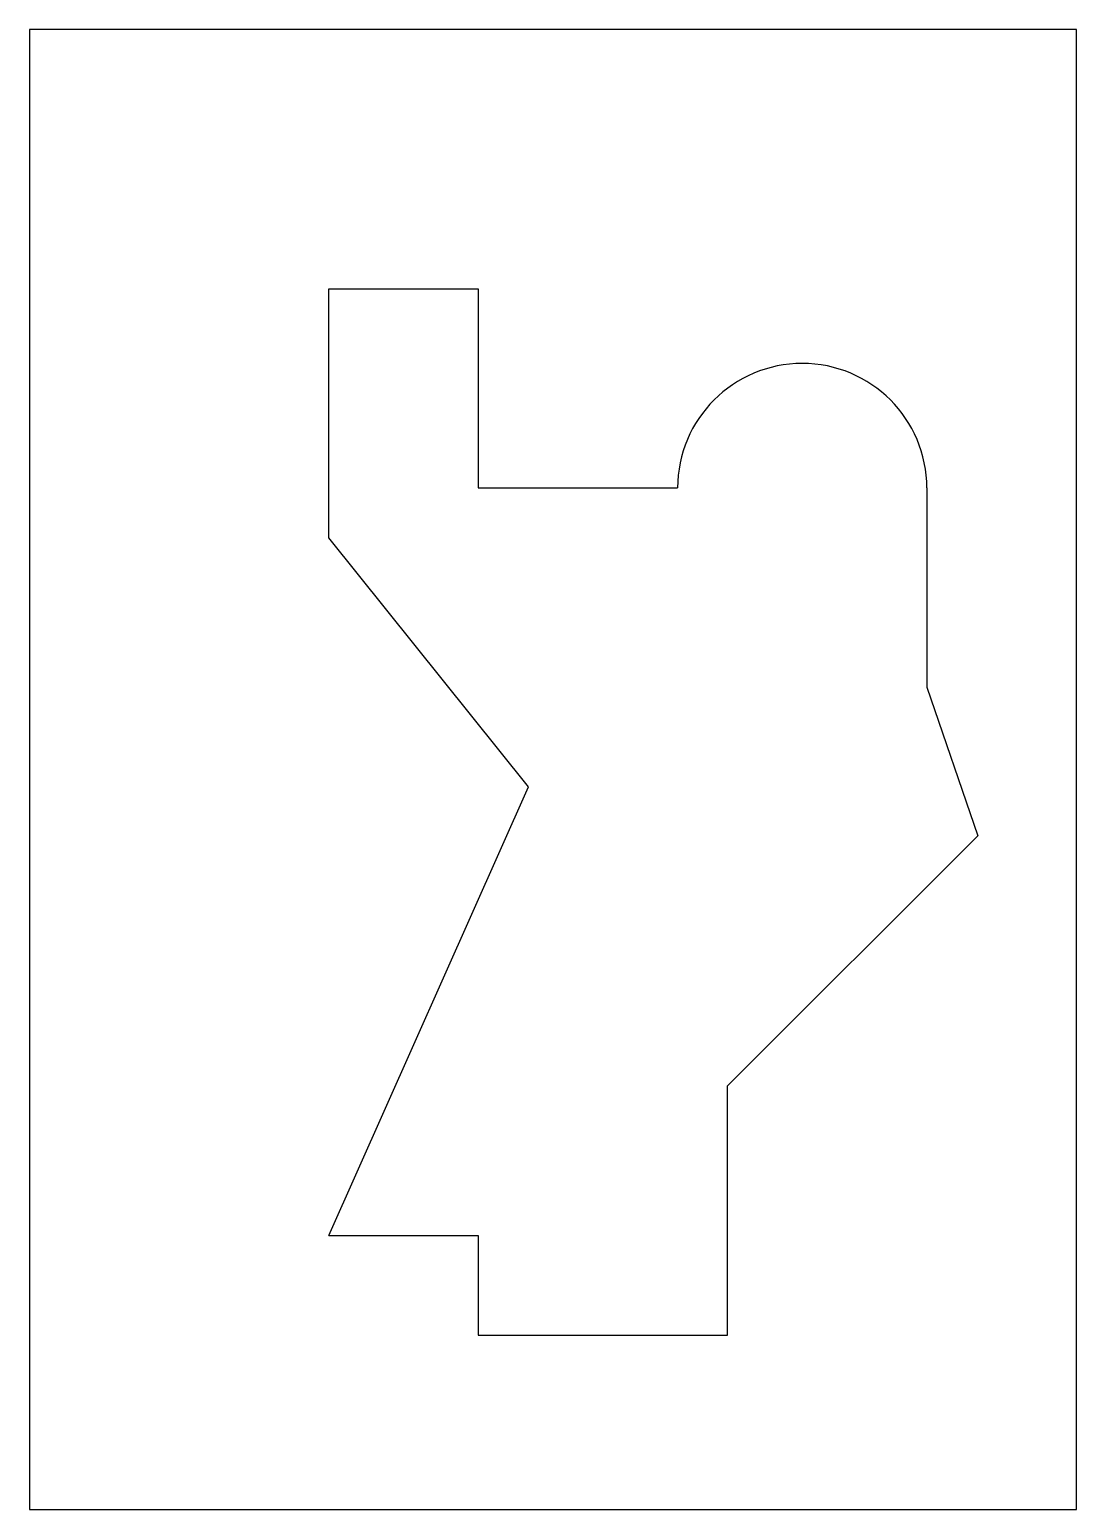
# Model space of a CAD drawing. Header units: millimetres. Extents: x 0 to 210, y 0 to 297.
import ezdxf

# ---------------------------------------------------------------- set-up
doc = ezdxf.new("R2010")
doc.units = ezdxf.units.MM

msp = doc.modelspace()

# ---------------------------------------------------------------- linework, layer by layer
for p, q in [((60, 195), (60, 245)), ((60, 245), (90, 245)), ((90, 245), (90, 205)), ((90, 205), (130, 205)), ((180, 205), (180, 165)), ((100.07, 145), (60, 195)), ((180, 165), (190.2, 135.2)), ((60, 55), (100.07, 145)), ((140, 85), (190.2, 135.2)), ((140, 35), (140, 85)), ((60, 55), (90, 55)), ((90, 55), (90, 35)), ((90, 35), (140, 35))]:
    msp.add_line(p, q)
msp.add_lwpolyline([(0, 0), (210, 0), (210, 297), (0, 297)], close=True)
msp.add_arc((155, 205), 25, 0, 180)

doc.saveas('drawing.dxf')
